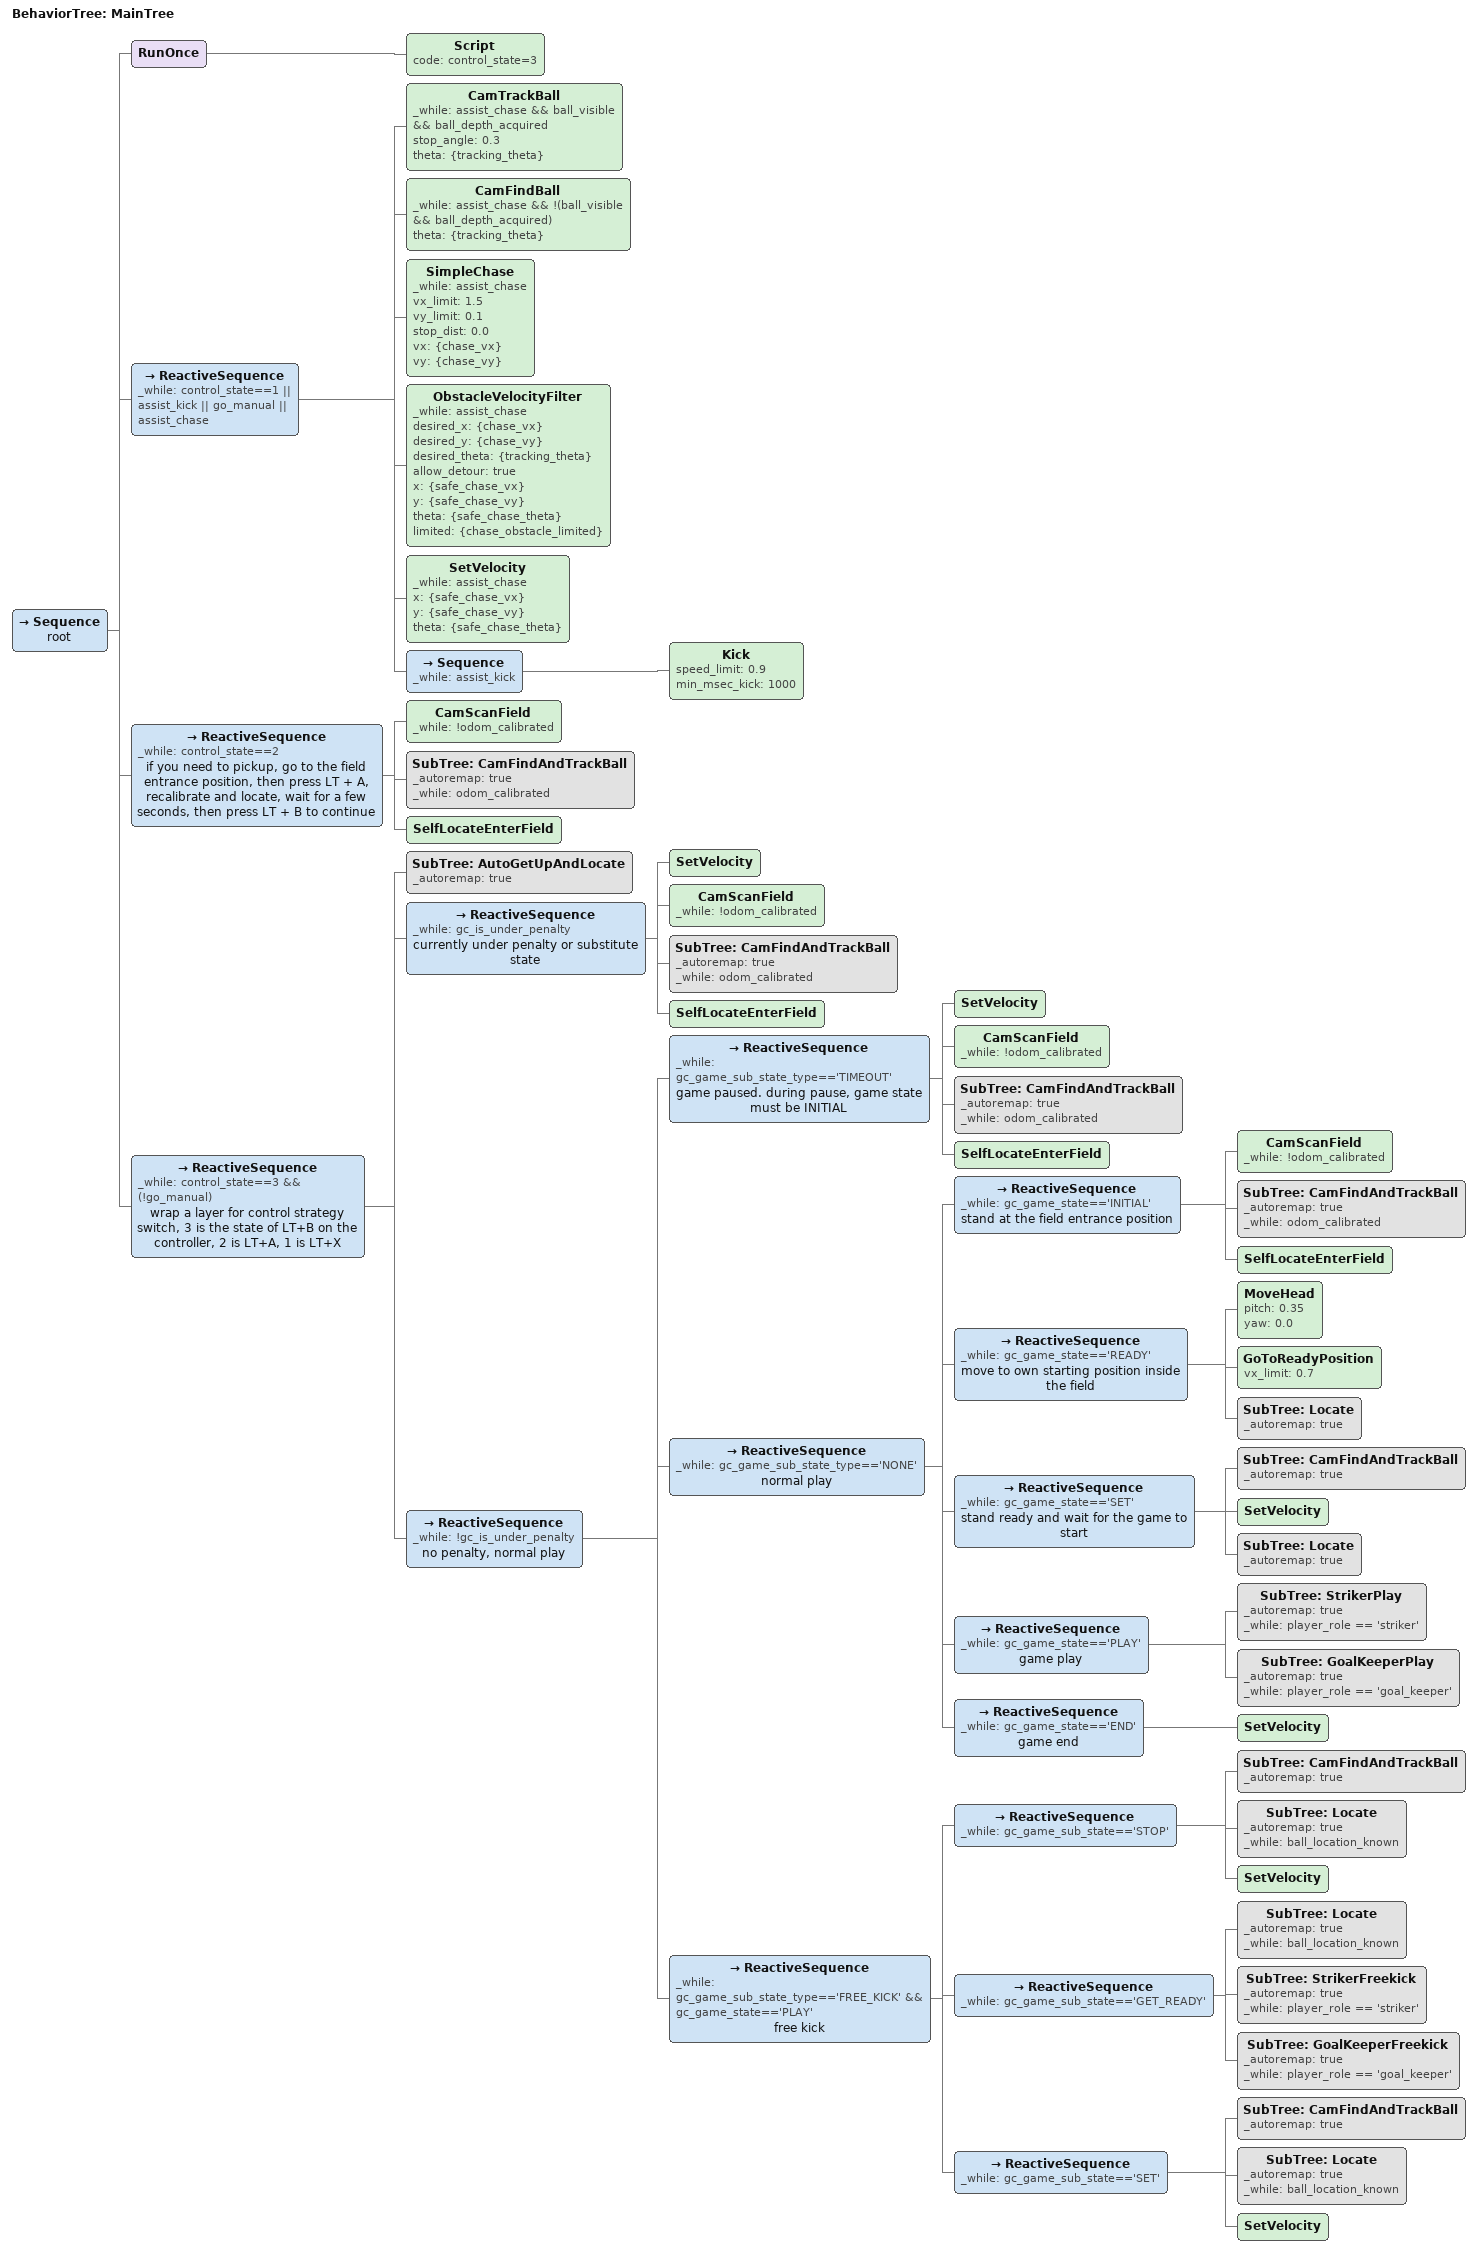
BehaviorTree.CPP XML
<!-- game play -->

<root BTCPP_format="4">
    <include path="./subtrees/subtree_cam_find_and_track_ball.xml" />
    <include path="./subtrees/subtree_striker_play.xml" />
    <include path="./subtrees/subtree_goal_keeper_play.xml" />
    <include path="./subtrees/subtree_striker_freekick.xml" />
    <include path="./subtrees/subtree_goal_keeper_freekick.xml" />
    <include path="./subtrees/subtree_locate.xml" />
    <include path="./subtrees/subtree_auto_standup_and_locate.xml" />
    <BehaviorTree ID="MainTree">
        <Sequence name="root">
            <RunOnce><Script code="control_state=3" /></RunOnce>
            <ReactiveSequence _while="control_state==1 || assist_kick || go_manual || assist_chase" >
                <CamTrackBall _while="assist_chase &amp;&amp; ball_visible &amp;&amp; ball_depth_acquired"
                              stop_angle="0.3"
                              theta="{tracking_theta}" />
                <CamFindBall _while="assist_chase &amp;&amp; !(ball_visible &amp;&amp; ball_depth_acquired)"
                             theta="{tracking_theta}" />
                <SimpleChase _while="assist_chase"
                             vx_limit="1.5"
                             vy_limit="0.1"
                             stop_dist="0.0"
                             vx="{chase_vx}"
                             vy="{chase_vy}" />
                <ObstacleVelocityFilter _while="assist_chase"
                                        desired_x="{chase_vx}"
                                        desired_y="{chase_vy}"
                                        desired_theta="{tracking_theta}"
                                        allow_detour="true"
                                        x="{safe_chase_vx}"
                                        y="{safe_chase_vy}"
                                        theta="{safe_chase_theta}"
                                        limited="{chase_obstacle_limited}" />
                <SetVelocity _while="assist_chase"
                             x="{safe_chase_vx}"
                             y="{safe_chase_vy}"
                             theta="{safe_chase_theta}" />
                <Sequence _while="assist_kick">
                    <Kick speed_limit="0.9" min_msec_kick="1000"/>
               </Sequence>
            </ReactiveSequence>

            <ReactiveSequence _while="control_state==2" name="if you need to pickup, go to the field entrance position, then press LT + A, recalibrate and locate, wait for a few seconds, then press LT + B to continue">
                <CamScanField  _while="!odom_calibrated"/>
                <SubTree ID="CamFindAndTrackBall" _autoremap="true" _while="odom_calibrated" />
                <SelfLocateEnterField />
            </ReactiveSequence>

            <ReactiveSequence _while="control_state==3 &amp;&amp; (!go_manual)" name="wrap a layer for control strategy switch, 3 is the state of LT+B on the controller, 2 is LT+A, 1 is LT+X">
                <SubTree ID="AutoGetUpAndLocate" _autoremap="true" />
                <ReactiveSequence _while="gc_is_under_penalty" name="currently under penalty or substitute state">
                    <SetVelocity />
                    <CamScanField  _while="!odom_calibrated"/>
                    <SubTree ID="CamFindAndTrackBall" _autoremap="true" _while="odom_calibrated" />
                    <SelfLocateEnterField />
                </ReactiveSequence>

                <ReactiveSequence _while="!gc_is_under_penalty" name="no penalty, normal play">
                    <ReactiveSequence _while="gc_game_sub_state_type=='TIMEOUT'" name="game paused. during pause, game state must be INITIAL">
                        <SetVelocity />
                        <CamScanField _while="!odom_calibrated"/>
                        <SubTree ID="CamFindAndTrackBall" _autoremap="true" _while="odom_calibrated" />
                        <SelfLocateEnterField />
                    </ReactiveSequence>

                    <ReactiveSequence _while="gc_game_sub_state_type=='NONE'" name="normal play">
                        <ReactiveSequence _while="gc_game_state=='INITIAL'" name="stand at the field entrance position">
                            <CamScanField _while="!odom_calibrated"/>
                            <SubTree ID="CamFindAndTrackBall" _autoremap="true" _while="odom_calibrated" />
                            <SelfLocateEnterField />
                        </ReactiveSequence>

                        <ReactiveSequence _while="gc_game_state=='READY'" name="move to own starting position inside the field">
                            <MoveHead pitch="0.35" yaw="0.0" />
                            <GoToReadyPosition  vx_limit="0.7" />
                            <SubTree ID="Locate" _autoremap="true" />
                        </ReactiveSequence>

                        <ReactiveSequence _while="gc_game_state=='SET'" name="stand ready and wait for the game to start">
                            <SubTree ID="CamFindAndTrackBall" _autoremap="true" />
                            <SetVelocity />
                            <SubTree ID="Locate" _autoremap="true" />
                        </ReactiveSequence>

                        <ReactiveSequence _while="gc_game_state=='PLAY'" name="game play">
                            <SubTree ID="StrikerPlay" _autoremap="true" _while="player_role == 'striker'" />
                            <SubTree ID="GoalKeeperPlay" _autoremap="true" _while="player_role == 'goal_keeper'" />
                        </ReactiveSequence>

                        <ReactiveSequence _while="gc_game_state=='END'" name="game end">
                            <SetVelocity />
                        </ReactiveSequence>

                    </ReactiveSequence>

                    <ReactiveSequence _while="gc_game_sub_state_type=='FREE_KICK' &amp;&amp; gc_game_state=='PLAY'" name="free kick">
                        <ReactiveSequence _while="gc_game_sub_state=='STOP'">
                            <SubTree ID="CamFindAndTrackBall" _autoremap="true" />
                            <SubTree ID="Locate" _autoremap="true" _while="ball_location_known"/>
                            <SetVelocity />
                        </ReactiveSequence>
                        <ReactiveSequence _while="gc_game_sub_state=='GET_READY'">
                            <SubTree ID="Locate" _autoremap="true" _while="ball_location_known" />
                            <SubTree ID="StrikerFreekick" _autoremap="true" _while="player_role == 'striker'" />
                            <SubTree ID="GoalKeeperFreekick" _autoremap="true" _while="player_role == 'goal_keeper'"/>
                        </ReactiveSequence>
                        <ReactiveSequence _while="gc_game_sub_state=='SET'">
                            <SubTree ID="CamFindAndTrackBall" _autoremap="true" />
                            <SubTree ID="Locate" _autoremap="true" _while="ball_location_known" />
                            <SetVelocity />
                        </ReactiveSequence>
                    </ReactiveSequence>

                </ReactiveSequence>
            </ReactiveSequence>
        </Sequence>
    </BehaviorTree>
</root>
